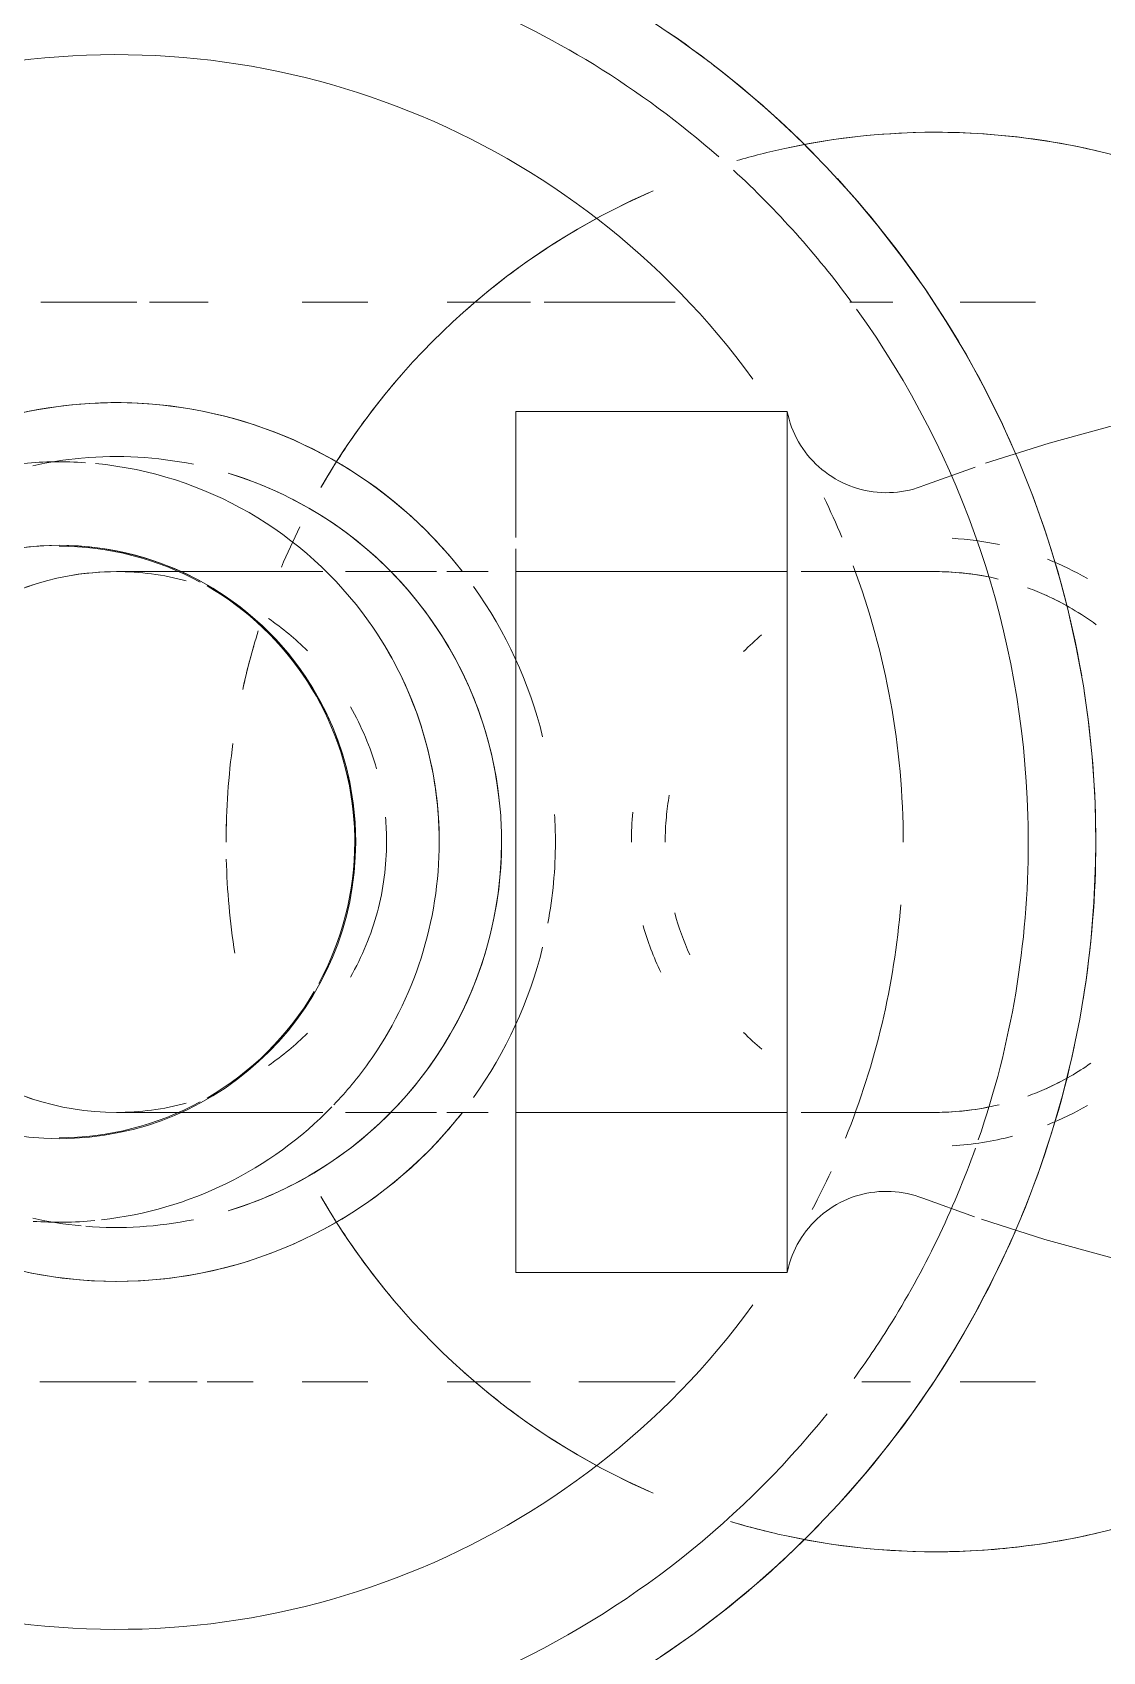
# Model space of a CAD drawing. Header units: millimetres. Extents: x -4000 to 187956, y -58990 to 162485.
# Drawn here: x 80508.56 to 80540.25, y 7498.22 to 7546.13 of the extents above; entities that cross this region are included whole.
import ezdxf

# ---------------------------------------------------------------- set-up
doc = ezdxf.new("R2010")
doc.units = ezdxf.units.MM
doc.layers.add('A-FLOR-PATT', color=8, linetype='Continuous', lineweight=13)
doc.layers.add('P-SANR-FIXT', color=6, linetype='Continuous', lineweight=9)

# ---------------------------------------------------------------- blocks, each defined once
blk = doc.blocks.new('C307 - C307-V815-0_000')
at = {"layer": 'P-SANR-FIXT', "color": 50}
for p, q in [((-15.976, -45.787), (-15.976, -48.012)), ((15.976, -48.012), (15.976, -45.787)), ((-8, -49.068), (-8, -49.241)), ((-8, -49.241), (-8, -49.447)), ((8, -49.242), (8, -49.069)), ((8, -49.448), (8, -49.242)), ((-8, -49.447), (-8, -49.686)), ((8, -49.687), (8, -49.448)), ((15.976, -50.928), (15.976, -49.488)), ((-15.976, -50.011), (-15.976, -51.283)), ((-8, -50.595), (-8, -50.961)), ((8, -52.24), (8, -51.785)), ((0, -53.14), (8.518, -53.14)), ((8.518, -53.14), (9.008, -53.14)), ((-15.976, -56.458), (-15.976, -60.332)), ((15.976, -59.308), (15.976, -56.458)), ((-15.976, -60.74), (-15.976, -63.203)), ((15.976, -63.203), (15.976, -60.74)), ((-15.976, -65.552), (-15.976, -67.495)), ((15.976, -67.495), (15.976, -65.552)), ((-9.877, -67.298), (-9.868, -67.283)), ((-8, -68.071), (-8, -67.363)), ((-8, -68.734), (-8, -68.071)), ((-8, -69.353), (-8, -68.734)), ((8, -68.965), (8, -69.567)), ((15.976, -70.316), (15.976, -68.949)), ((-8, -69.926), (-8, -69.353)), ((-8, -70.452), (-8, -69.926)), ((8, -69.567), (8, -70.123)), ((-15.976, -70.284), (-15.976, -72.015)), ((8, -70.123), (8, -70.633)), ((-8, -70.931), (-8, -70.452)), ((8, -70.633), (8, -71.094)), ((15.976, -72.038), (15.976, -70.609)), ((-8, -71.362), (-8, -70.931)), ((8, -71.094), (8, -71.506)), ((8, -71.506), (8, -71.87)), ((8, -71.87), (8, -72.184)), ((8, -72.184), (8, -72.447)), ((-15.976, -72.389), (-15.976, -75.238)), ((8, -72.447), (8, -72.659)), ((8, -72.659), (8, -72.821)), ((8, -72.821), (8, -72.931)), ((15.976, -75.266), (15.976, -72.412)), ((-7.998, -73.173), (-8, -73)), ((-7.985, -73.492), (-7.998, -73.173)), ((8, -73), (7.994, -73.32)), ((8, -72.931), (8, -72.99)), ((8, -72.99), (8, -73)), ((7.974, -73.639), (7.942, -73.958)), ((7.994, -73.32), (7.974, -73.639)), ((7.942, -73.958), (7.898, -74.275)), ((7.841, -74.589), (7.771, -74.902)), ((7.898, -74.275), (7.841, -74.589)), ((-7.639, -75.376), (-7.728, -75.069)), ((7.688, -75.211), (7.594, -75.517)), ((7.771, -74.902), (7.688, -75.211)), ((-7.538, -75.68), (-7.639, -75.376))]:
    blk.add_line(p, q, dxfattribs=at)
at = {"layer": 'P-SANR-FIXT', "color": 253}
for p, q in [((-10.535, -49.127), (-11.095, -47.572)), ((11.088, -47.597), (10.535, -49.127)), ((8, -50.963), (8, -50.597)), ((-12.74, -53.14), (-12.74, -61.173)), ((-12.74, -53.14), (0, -53.14)), ((0, -53.14), (8.518, -53.14)), ((9.008, -53.14), (12.74, -53.14)), ((12.74, -61.173), (12.74, -53.14)), ((-12.74, -61.173), (-9.008, -61.173)), ((-8.676, -61.173), (0, -61.173)), ((0, -61.173), (12.74, -61.173)), ((-8, -61.989), (-8, -63.218)), ((8, -63.218), (8, -61.989))]:
    blk.add_line(p, q, dxfattribs=at)
at = {"layer": 'P-SANR-FIXT', "color": 254}
for p, q in [((-8, -48.75), (-8, -48.822)), ((8, -48.823), (8, -48.75)), ((-10.415, -49.518), (-10.444, -49.402)), ((-10.39, -49.635), (-10.415, -49.518)), ((-10.37, -49.754), (-10.39, -49.635)), ((-8, -49.686), (-8, -49.957)), ((8, -49.959), (8, -49.687)), ((10.426, -49.47), (10.399, -49.587)), ((-10.34, -50.352), (-10.336, -50.232)), ((-8, -49.957), (-8, -50.261)), ((-8, -50.261), (-8, -50.595)), ((8, -50.262), (8, -49.959)), ((8, -50.597), (8, -50.262)), ((10.338, -50.303), (10.344, -50.423)), ((-10.362, -50.591), (-10.348, -50.472)), ((-10.348, -50.472), (-10.34, -50.352)), ((10.344, -50.423), (10.356, -50.542)), ((-8, -50.961), (-8, -51.357)), ((8, -51.359), (8, -50.963)), ((-8, -51.357), (-8, -51.783)), ((8, -51.785), (8, -51.359)), ((-8, -51.783), (-8, -52.238)), ((-8, -52.238), (-8, -52.721)), ((8, -52.724), (8, -52.24)), ((-10.475, -53.14), (-9.008, -53.14)), ((-9.008, -53.14), (0, -53.14)), ((-8, -52.721), (-8, -52.724)), ((-8, -53.14), (-8, -61.173)), ((8, -61.173), (8, -53.14)), ((8.518, -53.14), (9.008, -53.14)), ((-10.475, -61.173), (-9.008, -61.173)), ((-8.676, -61.173), (0, -61.173)), ((0, -61.173), (9.008, -61.173)), ((-8, -63.521), (-8, -66.214)), ((8, -66.214), (8, -63.521)), ((-8, -67.363), (-8, -66.891))]:
    blk.add_line(p, q, dxfattribs=at)
at = {"layer": 'P-SANR-FIXT', "color": 250, "flags": 128}
for points in [[(-11.205, -47.267), (-11.8, -45.383), (-12.319, -43.475), (-12.761, -41.549), (-13.126, -39.607), (-13.414, -37.651), (-13.622, -35.686), (-13.752, -33.713), (-13.803, -31.737), (-13.775, -29.761), (-13.668, -27.787), (-13.482, -25.82), (-13.218, -23.861), (-12.875, -21.914), (-12.455, -19.983), (-11.958, -18.07), (-11.385, -16.178), (-10.736, -14.311), (-10.014, -12.471), (-9.219, -10.662), (-8.41, -9)], [(8.41, -9), (9.272, -10.778), (10.063, -12.59), (10.781, -14.432), (11.424, -16.3), (11.993, -18.194), (12.485, -20.108), (12.9, -22.04), (13.237, -23.988), (13.497, -25.947), (13.678, -27.916), (13.779, -29.889), (13.802, -31.866), (13.746, -33.842), (13.611, -35.814), (13.397, -37.779), (13.105, -39.733), (12.735, -41.675), (12.287, -43.6), (11.763, -45.506), (11.163, -47.389)], [(0, -44), (-1.16, -44.023), (-2.318, -44.093), (-3.472, -44.209), (-4.62, -44.37), (-5.761, -44.578), (-6.893, -44.831), (-8.014, -45.129), (-9.122, -45.472), (-10.216, -45.859), (-11.293, -46.289), (-12.352, -46.762), (-13.392, -47.277), (-14.41, -47.833), (-15.404, -48.43), (-16.375, -49.065), (-17.319, -49.739), (-18.235, -50.45), (-19.122, -51.198), (-19.979, -51.98), (-20.803, -52.796), (-21.595, -53.644), (-22.351, -54.523), (-23.072, -55.431), (-23.757, -56.368), (-24.403, -57.331)], [(24.11, -56.885), (23.446, -55.933), (22.745, -55.01), (22.008, -54.114), (21.235, -53.249), (20.428, -52.416), (19.588, -51.616), (18.718, -50.849), (17.817, -50.119), (16.888, -49.424), (15.931, -48.768), (14.95, -48.15), (13.944, -47.572), (12.916, -47.035), (11.867, -46.539), (10.8, -46.086), (9.715, -45.676), (8.614, -45.309), (7.5, -44.987), (6.374, -44.709), (5.237, -44.477), (4.092, -44.29), (2.941, -44.15), (1.785, -44.055), (0.626, -44.007), (0, -44)]]:
    blk.add_lwpolyline(points, dxfattribs=at)
at = {"layer": 'P-SANR-FIXT', "color": 50, "flags": 128}
for points in [[(-8, -48.822), (-8, -48.928), (-8, -49.068)], [(8, -49.069), (8, -48.929), (8, -48.823)], [(8, -66.891), (8, -67.626), (8, -68.318), (8, -68.965)], [(-8, -72.075), (-8, -71.743), (-8, -71.362)], [(-8, -72.588), (-8, -72.357), (-8, -72.075)], [(-8, -73), (-8, -72.974), (-8, -72.897), (-8, -72.768), (-8, -72.588)], [(-7.92, -74.129), (-7.959, -73.811), (-7.985, -73.492)], [(-7.728, -75.069), (-7.804, -74.758), (-7.868, -74.445), (-7.92, -74.129)]]:
    blk.add_lwpolyline(points, dxfattribs=at)
at = {"layer": 'P-SANR-FIXT', "color": 253, "flags": 128}
for points in [[(-10.444, -49.402), (-10.479, -49.287), (-10.517, -49.173), (-10.535, -49.127)], [(10.535, -49.127), (10.494, -49.24), (10.458, -49.354), (10.426, -49.47)], [(-10.336, -50.232), (-10.337, -50.112), (-10.343, -49.992), (-10.354, -49.873), (-10.37, -49.754)], [(10.399, -49.587), (10.377, -49.705), (10.36, -49.824), (10.347, -49.943), (10.339, -50.063), (10.336, -50.183), (10.338, -50.303)], [(-12.74, -53.14), (-12.623, -53.114), (-12.507, -53.083), (-12.392, -53.048), (-12.279, -53.008), (-12.167, -52.963), (-12.058, -52.914), (-11.95, -52.861), (-11.845, -52.803), (-11.742, -52.742), (-11.642, -52.676), (-11.544, -52.606), (-11.449, -52.532), (-11.358, -52.455), (-11.269, -52.374), (-11.184, -52.29), (-11.102, -52.202), (-11.024, -52.111), (-10.949, -52.017), (-10.878, -51.92), (-10.811, -51.821), (-10.749, -51.718), (-10.69, -51.614), (-10.636, -51.507), (-10.586, -51.398), (-10.54, -51.287), (-10.499, -51.174), (-10.462, -51.06), (-10.43, -50.944), (-10.402, -50.827), (-10.38, -50.709), (-10.362, -50.591)], [(10.356, -50.542), (10.372, -50.661), (10.393, -50.779), (10.418, -50.896), (10.448, -51.012), (10.483, -51.127), (10.522, -51.241), (10.566, -51.352), (10.615, -51.462), (10.667, -51.57), (10.724, -51.676), (10.785, -51.779), (10.85, -51.88), (10.92, -51.978), (10.993, -52.073), (11.069, -52.165), (11.15, -52.254), (11.234, -52.34), (11.321, -52.422), (11.411, -52.501), (11.505, -52.576), (11.601, -52.648), (11.701, -52.715), (11.803, -52.778), (11.907, -52.838), (12.013, -52.893), (12.122, -52.944), (12.233, -52.99), (12.345, -53.032), (12.459, -53.069), (12.575, -53.102), (12.691, -53.13), (12.74, -53.14)]]:
    blk.add_lwpolyline(points, dxfattribs=at)
at = {"layer": 'P-SANR-FIXT', "color": 250}
for centre, radius, start, end in [((0, -48.75), 21, 132.1711, 192.2617), ((0, -48.75), 21, 347.7346, 47.8301), ((0, -73), 29, 80.7438, 90), ((0, -73), 29, 113.5891, 132.5977), ((0, -73), 29, 47.7883, 56.927), ((0, -73), 27, 54, 57.8953), ((0, -73), 29, 141.9068, 145.6926), ((0, -74.691), 11.25, 90, 125.5272), ((0, -74.691), 11.25, 54.4728, 90), ((0, -74.691), 11.25, 54.4728, 90), ((0, -74.691), 8.778, 90, 270), ((0, -74.691), 8.778, 270, 90)]:
    blk.add_arc(centre, radius, start, end, dxfattribs=at)
at = {"layer": 'P-SANR-FIXT', "color": 254}
for centre, radius, start, end in [((0, -48.75), 21, 162, 180), ((0, -48.75), 21, 360, 18), ((0, -48.75), 8, 24.1663, 30), ((0, -73), 27, 90, 91.6592), ((0, -48.75), 9, 3.1867, 14.6762), ((0, -48.75), 9, 167.8299, 176.8128), ((0, -48.75), 21, 181.6166, 192.2617), ((0, -48.75), 21, 347.7346, 358.3834), ((0, -73), 23.297, 90, 110.5363), ((0, -73), 23.297, 67.9166, 85.4271), ((0, -73), 13, 90, 93.5807), ((0, -73), 13, 79.3481, 90), ((0, -73), 13, 103.8621, 125.541), ((0, -73), 13, 54.459, 76.1379), ((0, -73), 11.405, 90, 94.4435), ((0, -73), 11.405, 90, 94.4435), ((0, -73), 13, 128.0306, 135), ((0, -73), 13, 48.8782, 51.9694), ((0, -73), 13, 135, 180), ((0, -73), 13, 0, 45), ((0, -73), 8, 75, 90), ((0, -73), 8, 105.6713, 120), ((0, -73), 8, 60, 75), ((0, -48.75), 21, 243.6405, 247.2076), ((0, -73), 11.405, 168.4708, 185.157), ((0, -73), 11.405, 168.4708, 185.157), ((0, -73), 11.405, 355.4687, 11.5292), ((0, -73), 11.405, 355.4687, 11.5292), ((0, -73), 13, 180, 217.0736), ((0, -73), 13, 315, 360), ((0, -73), 11.405, 185.2483, 192.5417), ((0, -73), 11.405, 185.2483, 192.5417), ((0, -73), 11.405, 347.4583, 354.7517), ((0, -73), 11.405, 347.4583, 354.7517)]:
    blk.add_arc(centre, radius, start, end, dxfattribs=at)
at = {"layer": 'P-SANR-FIXT', "color": 253}
for centre, radius, start, end in [((0, -73), 29, 90, 98.8503), ((0, -73), 29, 99.7524, 110.8304), ((0, -48.75), 9, 150, 158.3359), ((0, -48.75), 9, 21.6641, 30), ((0, -73), 29, 67.5504, 78.0334), ((0, -73), 27, 91.6592, 125.7325), ((0, -73), 27, 70.9451, 90), ((0, -73), 29, 56.927, 66.5614), ((0, -73), 27, 57.8953, 70.4069), ((0, -73), 27, 126.282, 137.4012), ((0, -73), 23.297, 112.7789, 115.9293), ((0, -73), 23.297, 62.1872, 65.2668), ((0, -73), 27, 23.6321, 51.2018), ((0, -73), 29, 25.2024, 45.8131), ((0, -73), 29, 134.5896, 141.9068), ((0, -48.75), 21, 192.2617, 196.2635), ((0, -48.75), 21, 343.2069, 347.7346), ((0, -73), 23.297, 126, 254.6892), ((0, -73), 23.297, 285.3108, 54), ((0, -73), 27, 138.6633, 158.1636), ((0, -48.75), 21, 203.4533, 240.0432), ((0, -48.75), 21, 299.9568, 336.5467), ((0, -73), 13, 103.8621, 125.541), ((0, -73), 13, 54.459, 76.1379), ((0, -73), 11.405, 94.4435, 163.1167), ((0, -73), 11.405, 94.4435, 163.1167), ((0, -73), 11.405, 16.8833, 90), ((0, -73), 11.405, 16.8833, 90), ((0, -73), 13, 128.0306, 217.0736), ((0, -73), 13, 311.1218, 51.9694), ((0, -74.691), 11.25, 90, 120), ((0, -74.691), 11.25, 125.5272, 174.5095), ((0, -74.691), 11.25, 125.5272, 174.5095), ((0, -74.691), 11.25, 46.3051, 54.4728), ((0, -74.691), 11.25, 46.3051, 54.4728), ((0, -74.691), 11.25, 6.4096, 45.8606), ((0, -74.691), 11.25, 6.4096, 45.8606), ((0, -74.691), 11.25, 356.0587, 5.3565), ((0, -74.691), 11.25, 356.0587, 5.3565), ((0, -74.691), 11.25, 176.0587, 185.3565), ((0, -74.691), 11.25, 176.0587, 185.3565)]:
    blk.add_arc(centre, radius, start, end, dxfattribs=at)
at = {"layer": 'P-SANR-FIXT', "color": 50}
for centre, radius, start, end in [((0, -48.75), 8, 150, 155.8337), ((0, -48.75), 8, 168.677, 180), ((0, -48.75), 8, 0, 11.323), ((0, -48.75), 21, 343.2069, 346.7618), ((0, -48.75), 8, 224.5681, 225), ((0, -48.75), 8, 315, 315.4319), ((0, -48.75), 8, 264.701, 270), ((0, -48.75), 9, 285.9391, 295.3524), ((0, -48.75), 21, 203.8664, 215.324), ((0, -48.75), 21, 324.676, 336.1336), ((0, -48.75), 9, 264.3693, 270), ((0, -73), 13, 90, 93.5807), ((0, -73), 13, 79.3481, 90), ((0, -48.75), 21, 216, 221.6819), ((0, -48.75), 21, 318.3181, 324), ((0, -73), 11.405, 94.4435, 149.9168), ((0, -73), 11.405, 90, 94.4435), ((0, -73), 11.405, 16.8833, 90), ((0, -73), 13, 45, 48.8782), ((0, -48.75), 21, 228.8012, 234), ((0, -48.75), 21, 306, 311.1988), ((0, -73), 8, 90, 95.299), ((0, -48.75), 21, 234.1915, 240.0432), ((0, -74.691), 8.75, 95.7916, 150), ((0, -74.691), 8.75, 90, 95.7916), ((0, -74.691), 8.75, 61.3908, 90), ((0, -48.75), 21, 299.9568, 305.8085), ((0, -73), 11.405, 150, 163.1167), ((0, -73), 8, 135, 145.7439), ((0, -74.691), 8.75, 30, 59.6398), ((0, -73), 8, 34.2561, 45), ((0, -48.75), 21, 243.6405, 247.2076), ((0, -48.75), 21, 252.6952, 257.5977), ((0, -48.75), 21, 253.9699, 257.5977), ((0, -48.75), 21, 262.024, 270), ((0, -48.75), 21, 267.8667, 270), ((0, -48.75), 21, 271.3902, 279.0148), ((0, -73), 11.405, 168.4708, 185.157), ((0, -74.691), 8.75, 151.523, 180), ((0, -74.691), 8.75, 360, 28.477), ((0, -73), 11.405, 355.4687, 11.5292), ((0, -73), 8, 165, 180), ((0, -73), 8, 360, 15), ((0, -73), 8, 180, 190.055), ((0, -73), 11.405, 185.2483, 192.5417), ((0, -73), 11.405, 347.4583, 354.7517), ((0, -73), 8, 198.0165, 220.6075), ((0, -73), 8, 319.3925, 341.9835)]:
    blk.add_arc(centre, radius, start, end, dxfattribs=at)
at = {"layer": 'P-SANR-FIXT', "color": 253}
blk.add_open_spline([(-6.427, -43.987), (-6.767, -44.446), (-7.058, -44.942), (-7.293, -45.462)], degree=3, dxfattribs=at)
blk.add_open_spline([(7.292, -45.461), (7.183, -45.219), (6.954, -44.771), (6.683, -44.347), (6.547, -44.153)], degree=3, knots=[-0.86500546, -0.86500546, -0.86500546, -0.86500546, -0.83333333, -0.80501324, -0.80501324, -0.80501324, -0.80501324], dxfattribs=at)
at = {"layer": 'P-SANR-FIXT', "color": 50}
for points in [[(-7.293, -45.462), (-7.375, -45.645), (-7.451, -45.83), (-7.519, -46.019)], [(7.517, -46.017), (7.449, -45.829), (7.374, -45.644), (7.292, -45.461)], [(-6.127, -53.894), (-5.971, -54.079), (-5.807, -54.258), (-5.635, -54.429)], [(5.634, -54.429), (5.808, -54.257), (5.973, -54.077), (6.13, -53.891)], [(2.1, -56.469), (2.524, -56.354), (2.939, -56.203), (3.339, -56.02)], [(-1.388, -56.629), (-1.171, -56.667), (-0.953, -56.696), (-0.734, -56.716)]]:
    blk.add_open_spline(points, degree=3, dxfattribs=at)
at = {"layer": 'P-SANR-FIXT', "color": 254}
for points in [[(-7.78, -46.888), (-7.926, -47.498), (-8, -48.124), (-8, -48.75)], [(8, -48.75), (8, -48.117), (7.923, -47.483), (7.773, -46.865)]]:
    blk.add_open_spline(points, degree=3, dxfattribs=at)
blk = doc.blocks.new('C307 - C307-V850-0_000')
at = {"layer": 'P-SANR-FIXT', "color": 50}
for p, q in [((-15.976, -45.787), (-15.976, -48.012)), ((15.976, -48.012), (15.976, -45.787)), ((-8, -48.822), (-8, -48.928)), ((8, -48.929), (8, -48.823)), ((-8, -48.928), (-8, -49.068)), ((-8, -49.068), (-8, -49.241)), ((-8, -49.241), (-8, -49.447)), ((8, -49.069), (8, -48.929)), ((8, -49.242), (8, -49.069)), ((8, -49.448), (8, -49.242)), ((-8, -49.447), (-8, -49.686)), ((8, -49.687), (8, -49.448)), ((15.976, -50.928), (15.976, -49.488)), ((-15.976, -50.011), (-15.976, -51.283)), ((-8, -50.595), (-8, -50.961)), ((8, -52.24), (8, -51.785)), ((0, -53.14), (8.518, -53.14)), ((8.518, -53.14), (9.008, -53.14)), ((-15.976, -56.458), (-15.976, -60.332)), ((15.976, -59.308), (15.976, -56.458)), ((-15.976, -60.74), (-15.976, -63.203)), ((15.976, -63.203), (15.976, -60.74)), ((-15.976, -65.552), (-15.976, -67.495)), ((15.976, -67.495), (15.976, -65.552)), ((8, -66.891), (8, -67.626)), ((-9.877, -67.298), (-9.868, -67.283)), ((-8, -68.071), (-8, -67.363)), ((8, -67.626), (8, -68.318)), ((-8, -68.734), (-8, -68.071)), ((8, -68.318), (8, -68.965)), ((-8, -69.353), (-8, -68.734)), ((8, -68.965), (8, -69.567)), ((15.976, -70.316), (15.976, -68.949)), ((-8, -69.926), (-8, -69.353)), ((-8, -70.452), (-8, -69.926)), ((8, -69.567), (8, -70.123)), ((-15.976, -70.284), (-15.976, -72.015)), ((8, -70.123), (8, -70.633)), ((-8, -70.931), (-8, -70.452)), ((8, -70.633), (8, -71.094)), ((15.976, -72.038), (15.976, -70.609)), ((-8, -71.362), (-8, -70.931)), ((-8, -71.743), (-8, -71.362)), ((8, -71.094), (8, -71.506)), ((-8, -72.075), (-8, -71.743)), ((8, -71.506), (8, -71.87)), ((-8, -72.357), (-8, -72.075)), ((8, -71.87), (8, -72.184)), ((8, -72.184), (8, -72.447)), ((-15.976, -72.389), (-15.976, -75.238)), ((-8, -72.588), (-8, -72.357)), ((-8, -72.768), (-8, -72.588)), ((-8, -72.897), (-8, -72.768)), ((8, -72.447), (8, -72.659)), ((8, -72.659), (8, -72.821)), ((8, -72.821), (8, -72.931)), ((15.976, -75.266), (15.976, -72.412)), ((-8, -72.974), (-8, -72.897)), ((-8, -73), (-8, -72.974)), ((-7.998, -73.173), (-8, -73)), ((-7.985, -73.492), (-7.998, -73.173)), ((8, -73), (7.994, -73.32)), ((8, -72.931), (8, -72.99)), ((8, -72.99), (8, -73)), ((-7.959, -73.811), (-7.985, -73.492)), ((7.974, -73.639), (7.942, -73.958)), ((7.994, -73.32), (7.974, -73.639)), ((-7.92, -74.129), (-7.959, -73.811)), ((-7.868, -74.445), (-7.92, -74.129)), ((7.942, -73.958), (7.898, -74.275)), ((-7.804, -74.758), (-7.868, -74.445)), ((7.841, -74.589), (7.771, -74.902)), ((7.898, -74.275), (7.841, -74.589)), ((-7.728, -75.069), (-7.804, -74.758)), ((-7.639, -75.376), (-7.728, -75.069)), ((7.688, -75.211), (7.594, -75.517)), ((7.771, -74.902), (7.688, -75.211)), ((-7.538, -75.68), (-7.639, -75.376))]:
    blk.add_line(p, q, dxfattribs=at)
at = {"layer": 'P-SANR-FIXT', "color": 253}
for p, q in [((-10.535, -49.127), (-11.095, -47.572)), ((11.088, -47.597), (10.535, -49.127)), ((8, -50.963), (8, -50.597)), ((-12.74, -53.14), (-12.74, -61.173)), ((-12.74, -53.14), (0, -53.14)), ((0, -53.14), (8.518, -53.14)), ((9.008, -53.14), (12.74, -53.14)), ((12.74, -61.173), (12.74, -53.14)), ((-12.74, -61.173), (-9.008, -61.173)), ((-8.676, -61.173), (0, -61.173)), ((0, -61.173), (12.74, -61.173)), ((-8, -61.989), (-8, -63.218)), ((8, -63.218), (8, -61.989))]:
    blk.add_line(p, q, dxfattribs=at)
at = {"layer": 'P-SANR-FIXT', "color": 254}
for p, q in [((-8, -48.75), (-8, -48.822)), ((8, -48.823), (8, -48.75)), ((10.426, -49.47), (10.399, -49.587)), ((-10.34, -50.352), (-10.336, -50.232)), ((-8, -50.261), (-8, -50.595)), ((8, -50.597), (8, -50.262)), ((8, -51.359), (8, -50.963)), ((8, -51.785), (8, -51.359)), ((8, -52.724), (8, -52.24)), ((-10.475, -53.14), (0, -53.14)), ((-8, -53.14), (-8, -61.173)), ((8, -61.173), (8, -53.14)), ((8.518, -53.14), (9.008, -53.14)), ((-10.475, -61.173), (-9.008, -61.173)), ((-8.676, -61.173), (0, -61.173)), ((0, -61.173), (9.008, -61.173)), ((-8, -63.521), (-8, -66.214)), ((8, -66.214), (8, -63.521)), ((-8, -67.363), (-8, -66.891))]:
    blk.add_line(p, q, dxfattribs=at)
at = {"layer": 'P-SANR-FIXT', "color": 250, "flags": 128}
for points in [[(-11.205, -47.267), (-11.8, -45.383), (-12.319, -43.475), (-12.761, -41.549), (-13.126, -39.607), (-13.414, -37.651), (-13.622, -35.686), (-13.752, -33.713), (-13.803, -31.737), (-13.775, -29.761), (-13.668, -27.787), (-13.482, -25.82), (-13.218, -23.861), (-12.875, -21.914), (-12.455, -19.983), (-11.958, -18.07), (-11.385, -16.178), (-10.736, -14.311), (-10.014, -12.471), (-9.219, -10.662), (-8.41, -9)], [(8.41, -9), (9.272, -10.778), (10.063, -12.59), (10.781, -14.432), (11.424, -16.3), (11.993, -18.194), (12.485, -20.108), (12.9, -22.04), (13.237, -23.988), (13.497, -25.947), (13.678, -27.916), (13.779, -29.889), (13.802, -31.866), (13.746, -33.842), (13.611, -35.814), (13.397, -37.779), (13.105, -39.733), (12.735, -41.675), (12.287, -43.6), (11.763, -45.506), (11.163, -47.389)], [(0, -44), (-1.16, -44.023), (-2.318, -44.093), (-3.472, -44.209), (-4.62, -44.37), (-5.761, -44.578), (-6.893, -44.831), (-8.014, -45.129), (-9.122, -45.472), (-10.216, -45.859), (-11.293, -46.289), (-12.352, -46.762), (-13.392, -47.277), (-14.41, -47.833), (-15.404, -48.43), (-16.375, -49.065), (-17.319, -49.739), (-18.235, -50.45), (-19.122, -51.198), (-19.979, -51.98), (-20.803, -52.796), (-21.595, -53.644), (-22.351, -54.523), (-23.072, -55.431), (-23.757, -56.368), (-24.403, -57.331)], [(24.11, -56.885), (23.446, -55.933), (22.745, -55.01), (22.008, -54.114), (21.235, -53.249), (20.428, -52.416), (19.588, -51.616), (18.718, -50.849), (17.817, -50.119), (16.888, -49.424), (15.931, -48.768), (14.95, -48.15), (13.944, -47.572), (12.916, -47.035), (11.867, -46.539), (10.8, -46.086), (9.715, -45.676), (8.614, -45.309), (7.5, -44.987), (6.374, -44.709), (5.237, -44.477), (4.092, -44.29), (2.941, -44.15), (1.785, -44.055), (0.626, -44.007), (0, -44)]]:
    blk.add_lwpolyline(points, dxfattribs=at)
at = {"layer": 'P-SANR-FIXT', "color": 253, "flags": 128}
for points in [[(-10.444, -49.402), (-10.479, -49.287), (-10.517, -49.173), (-10.535, -49.127)], [(10.535, -49.127), (10.494, -49.24), (10.458, -49.354), (10.426, -49.47)], [(-10.336, -50.232), (-10.337, -50.112), (-10.343, -49.992), (-10.354, -49.873), (-10.37, -49.754)], [(10.399, -49.587), (10.377, -49.705), (10.36, -49.824), (10.347, -49.943), (10.339, -50.063), (10.336, -50.183), (10.338, -50.303)], [(-12.74, -53.14), (-12.623, -53.114), (-12.507, -53.083), (-12.392, -53.048), (-12.279, -53.008), (-12.167, -52.963), (-12.058, -52.914), (-11.95, -52.861), (-11.845, -52.803), (-11.742, -52.742), (-11.642, -52.676), (-11.544, -52.606), (-11.449, -52.532), (-11.358, -52.455), (-11.269, -52.374), (-11.184, -52.29), (-11.102, -52.202), (-11.024, -52.111), (-10.949, -52.017), (-10.878, -51.92), (-10.811, -51.821), (-10.749, -51.718), (-10.69, -51.614), (-10.636, -51.507), (-10.586, -51.398), (-10.54, -51.287), (-10.499, -51.174), (-10.462, -51.06), (-10.43, -50.944), (-10.402, -50.827), (-10.38, -50.709), (-10.362, -50.591)], [(10.356, -50.542), (10.372, -50.661), (10.393, -50.779), (10.418, -50.896), (10.448, -51.012), (10.483, -51.127), (10.522, -51.241), (10.566, -51.352), (10.615, -51.462), (10.667, -51.57), (10.724, -51.676), (10.785, -51.779), (10.85, -51.88), (10.92, -51.978), (10.993, -52.073), (11.069, -52.165), (11.15, -52.254), (11.234, -52.34), (11.321, -52.422), (11.411, -52.501), (11.505, -52.576), (11.601, -52.648), (11.701, -52.715), (11.803, -52.778), (11.907, -52.838), (12.013, -52.893), (12.122, -52.944), (12.233, -52.99), (12.345, -53.032), (12.459, -53.069), (12.575, -53.102), (12.691, -53.13), (12.74, -53.14)]]:
    blk.add_lwpolyline(points, dxfattribs=at)
at = {"layer": 'P-SANR-FIXT', "color": 254, "flags": 128}
for points in [[(-10.37, -49.754), (-10.39, -49.635), (-10.415, -49.518), (-10.444, -49.402)], [(-8, -49.686), (-8, -49.957), (-8, -50.261)], [(8, -50.262), (8, -49.959), (8, -49.687)], [(10.338, -50.303), (10.344, -50.423), (10.356, -50.542)], [(-10.362, -50.591), (-10.348, -50.472), (-10.34, -50.352)], [(-8, -50.961), (-8, -51.357), (-8, -51.783)], [(-8, -51.783), (-8, -52.238), (-8, -52.721), (-8, -52.724)]]:
    blk.add_lwpolyline(points, dxfattribs=at)
at = {"layer": 'P-SANR-FIXT', "color": 250}
for centre, radius, start, end in [((0, -48.75), 21, 132.1711, 192.2617), ((0, -48.75), 21, 347.7346, 47.8301), ((0, -73), 29, 80.7438, 90), ((0, -73), 29, 113.5891, 132.5977), ((0, -73), 29, 47.7883, 56.927), ((0, -73), 27, 54, 57.8953), ((0, -73), 29, 141.9068, 145.6926), ((0, -74.691), 11.25, 90, 125.5272), ((0, -74.691), 11.25, 54.4728, 90), ((0, -74.691), 11.25, 54.4728, 90), ((0, -74.691), 8.778, 90, 270), ((0, -74.691), 8.778, 270, 90)]:
    blk.add_arc(centre, radius, start, end, dxfattribs=at)
at = {"layer": 'P-SANR-FIXT', "color": 254}
for centre, radius, start, end in [((0, -48.75), 21, 162, 180), ((0, -48.75), 21, 0, 18), ((0, -48.75), 8, 24.1663, 30), ((0, -73), 27, 90, 91.6592), ((0, -48.75), 9, 3.1867, 14.6762), ((0, -48.75), 9, 167.8299, 176.8128), ((0, -48.75), 21, 181.6166, 192.2617), ((0, -48.75), 21, 347.7346, 358.3834), ((0, -73), 23.297, 90, 110.5363), ((0, -73), 23.297, 67.9166, 85.4271), ((0, -73), 13, 90, 93.5807), ((0, -73), 13, 79.3481, 90), ((0, -73), 13, 103.8621, 125.541), ((0, -73), 13, 54.459, 76.1379), ((0, -73), 11.405, 90, 94.4435), ((0, -73), 11.405, 90, 94.4435), ((0, -73), 13, 128.0306, 135), ((0, -73), 13, 48.8782, 51.9694), ((0, -73), 13, 135, 180), ((0, -73), 13, 315, 45), ((0, -73), 8, 75, 90), ((0, -73), 8, 105.6713, 120), ((0, -73), 8, 60, 75), ((0, -48.75), 21, 243.6405, 247.2076), ((0, -73), 11.405, 168.4708, 185.157), ((0, -73), 11.405, 168.4708, 185.157), ((0, -73), 11.405, 355.4687, 11.5292), ((0, -73), 11.405, 355.4687, 11.5292), ((0, -73), 13, 180, 217.0736), ((0, -73), 11.405, 185.2483, 192.5417), ((0, -73), 11.405, 185.2483, 192.5417), ((0, -73), 11.405, 347.4583, 354.7517), ((0, -73), 11.405, 347.4583, 354.7517)]:
    blk.add_arc(centre, radius, start, end, dxfattribs=at)
at = {"layer": 'P-SANR-FIXT', "color": 253}
for centre, radius, start, end in [((0, -73), 29, 90, 98.8503), ((0, -73), 29, 99.7524, 110.8304), ((0, -48.75), 9, 150, 158.3359), ((0, -48.75), 9, 21.6641, 30), ((0, -73), 29, 67.5504, 78.0334), ((0, -73), 27, 91.6592, 125.7325), ((0, -73), 27, 70.9451, 90), ((0, -73), 29, 56.927, 66.5614), ((0, -73), 27, 57.8953, 70.4069), ((0, -73), 27, 126.282, 137.4012), ((0, -73), 23.297, 112.7789, 115.9293), ((0, -73), 23.297, 62.1872, 65.2668), ((0, -73), 27, 23.6321, 51.2018), ((0, -73), 29, 25.2024, 45.8131), ((0, -73), 29, 134.5896, 141.9068), ((0, -48.75), 21, 192.2617, 196.2635), ((0, -48.75), 21, 343.2069, 347.7346), ((0, -73), 23.297, 126, 254.6892), ((0, -73), 23.297, 285.3108, 54), ((0, -73), 27, 138.6633, 158.1636), ((0, -48.75), 21, 203.4533, 240.0432), ((0, -48.75), 21, 299.9568, 336.5467), ((0, -73), 13, 103.8621, 125.541), ((0, -73), 13, 54.459, 76.1379), ((0, -73), 11.405, 94.4435, 163.1167), ((0, -73), 11.405, 94.4435, 163.1167), ((0, -73), 11.405, 16.8833, 90), ((0, -73), 11.405, 16.8833, 90), ((0, -73), 13, 128.0306, 217.0736), ((0, -73), 13, 311.1218, 51.9694), ((0, -74.691), 11.25, 90, 120), ((0, -74.691), 11.25, 125.5272, 174.5095), ((0, -74.691), 11.25, 125.5272, 174.5095), ((0, -74.691), 11.25, 46.3051, 54.4728), ((0, -74.691), 11.25, 46.3051, 54.4728), ((0, -74.691), 11.25, 6.4096, 45.8606), ((0, -74.691), 11.25, 6.4096, 45.8606), ((0, -74.691), 11.25, 356.0587, 5.3565), ((0, -74.691), 11.25, 356.0587, 5.3565), ((0, -74.691), 11.25, 176.0587, 185.3565), ((0, -74.691), 11.25, 176.0587, 185.3565)]:
    blk.add_arc(centre, radius, start, end, dxfattribs=at)
at = {"layer": 'P-SANR-FIXT', "color": 50}
for centre, radius, start, end in [((0, -48.75), 8, 150, 155.8337), ((0, -48.75), 8, 168.677, 180), ((0, -48.75), 8, 0, 11.323), ((0, -48.75), 21, 343.2069, 346.7618), ((0, -48.75), 8, 224.5681, 225), ((0, -48.75), 8, 315, 315.4319), ((0, -48.75), 8, 264.701, 270), ((0, -48.75), 9, 285.9391, 295.3524), ((0, -48.75), 21, 203.8664, 215.324), ((0, -48.75), 21, 324.676, 336.1336), ((0, -48.75), 9, 264.3693, 270), ((0, -73), 13, 90, 93.5807), ((0, -73), 13, 79.3481, 90), ((0, -48.75), 21, 216, 221.6819), ((0, -48.75), 21, 318.3181, 324), ((0, -73), 11.405, 94.4435, 149.9168), ((0, -73), 11.405, 90, 94.4435), ((0, -73), 11.405, 30, 90), ((0, -73), 13, 45, 48.8782), ((0, -48.75), 21, 228.8012, 234), ((0, -48.75), 21, 306, 311.1988), ((0, -73), 8, 90, 95.299), ((0, -48.75), 21, 234.1915, 240.0432), ((0, -74.691), 8.75, 95.7916, 150), ((0, -74.691), 8.75, 90, 95.7916), ((0, -74.691), 8.75, 61.3908, 90), ((0, -48.75), 21, 299.9568, 305.8085), ((0, -73), 11.405, 150, 163.1167), ((0, -73), 8, 135, 145.7439), ((0, -74.691), 8.75, 30, 59.6398), ((0, -73), 8, 34.2561, 45), ((0, -73), 11.405, 16.8833, 30), ((0, -48.75), 21, 243.6405, 247.2076), ((0, -48.75), 21, 252.6952, 257.5977), ((0, -48.75), 21, 253.9699, 257.5977), ((0, -48.75), 21, 262.024, 270), ((0, -48.75), 21, 267.8667, 270), ((0, -48.75), 21, 271.3902, 279.0148), ((0, -73), 11.405, 168.4708, 185.157), ((0, -74.691), 8.75, 151.523, 180), ((0, -74.691), 8.75, 0, 28.477), ((0, -73), 11.405, 355.4687, 11.5292), ((0, -73), 8, 165, 180), ((0, -73), 8, 360, 15), ((0, -73), 8, 180, 190.055), ((0, -73), 11.405, 185.2483, 192.5417), ((0, -73), 11.405, 347.4583, 354.7517), ((0, -73), 8, 198.0165, 210), ((0, -73), 8, 330, 341.9835)]:
    blk.add_arc(centre, radius, start, end, dxfattribs=at)
at = {"layer": 'P-SANR-FIXT', "color": 253}
blk.add_open_spline([(-6.427, -43.987), (-6.767, -44.446), (-7.058, -44.942), (-7.293, -45.462)], degree=3, dxfattribs=at)
blk.add_open_spline([(7.292, -45.461), (7.183, -45.219), (6.954, -44.771), (6.683, -44.347), (6.547, -44.153)], degree=3, knots=[-0.86500546, -0.86500546, -0.86500546, -0.86500546, -0.83333333, -0.80501324, -0.80501324, -0.80501324, -0.80501324], dxfattribs=at)
at = {"layer": 'P-SANR-FIXT', "color": 50}
for points in [[(-7.293, -45.462), (-7.375, -45.645), (-7.451, -45.83), (-7.519, -46.019)], [(7.517, -46.017), (7.449, -45.829), (7.374, -45.644), (7.292, -45.461)], [(-6.127, -53.894), (-5.971, -54.079), (-5.807, -54.258), (-5.635, -54.429)], [(5.634, -54.429), (5.808, -54.257), (5.973, -54.077), (6.13, -53.891)], [(2.1, -56.469), (2.524, -56.354), (2.939, -56.203), (3.339, -56.02)], [(-1.388, -56.629), (-1.171, -56.667), (-0.953, -56.696), (-0.734, -56.716)]]:
    blk.add_open_spline(points, degree=3, dxfattribs=at)
at = {"layer": 'P-SANR-FIXT', "color": 254}
for points in [[(-7.78, -46.888), (-7.926, -47.498), (-8, -48.124), (-8, -48.75)], [(8, -48.75), (8, -48.117), (7.923, -47.483), (7.773, -46.865)]]:
    blk.add_open_spline(points, degree=3, dxfattribs=at)
blk = doc.blocks.new('CMF2_NHAXUONG_A_rvt-1-0_000')
at = {"layer": 'A-FLOR-PATT', "lineweight": 9}
h = blk.add_hatch(dxfattribs=at)
h.set_pattern_fill('FP_25', color=252, style=0, pattern_type=2)
h.set_pattern_definition([(89.998, (160159.3, 137898.8), (-600, 0.021), []), (179.998, (160159.3, 137898.8), (-0.021, -600), [])])
h.paths.add_polyline_path([(154749.885, 498.905), (160009.361, 498.905), (160009.253, 1898.495), (156700.319, 1898.502), (156700.429, 1498.542), (156600.36, 1498.542), (156600.355, 2298.535), (158059.007, 2298.535), (158058.95, 5748.613), (156099.885, 5748.433), (156099.885, 4399.903), (155999.885, 4399.903), (155999.885, 5748.487), (154749.885, 5748.543), (154749.885, 751.936)])
h.paths.add_polyline_path([(160209.304, 1748.67), (165509.359, 1749.398), (165509.051, 3698.263), (162659.146, 3698.263), (162659.146, 3548.445), (162459.146, 3548.445), (162459.145, 4948.703), (161059.263, 4948.825), (161059.26, 4898.283), (160209.362, 4898.913), (160209.254, 3698.445), (160859.147, 3698.445), (160859.147, 3498.445), (160209.147, 3498.445), (160209.289, 1919.983)])
h.paths.add_polyline_path([(158997.487, 2198.535), (159409.364, 2198.535), (159409.364, 3498.619), (158258.791, 3498.619), (158258.791, 2198.535), (158714.043, 2198.535)])
h.paths.add_polyline_path([(159280.912, 3698.445), (160009.147, 3698.445), (160009.147, 4898.728), (159959.048, 4898.641), (159959.853, 5848.631), (158258.554, 5848.622), (158258.554, 3698.445)])
h.paths.add_polyline_path([(83409.046, 5348.514), (85559.046, 5348.514), (85559.046, 6948.514), (83409.046, 6948.514), (83409.046, 5424.086)])
h.paths.add_polyline_path([(83209.258, 5348.602), (83209.258, 10108.828), (82009.258, 10108.828), (82009.258, 8808.828), (80984.258, 8808.828), (80984.046, 7248.514), (82234.046, 7248.514), (82234.046, 5348.602)])
h.paths.add_polyline_path([(80485.393, 6361.014), (80784.258, 6361.014), (80784.258, 8808.828), (79759.258, 8808.828), (79759.258, 10108.828), (78559.258, 10108.828), (78559.258, 6361.014), (79918.524, 6361.014)])
h.paths.add_polyline_path([(79959.258, 9008.828), (81809.258, 9008.828), (81809.258, 10208.828), (79959.258, 10208.828), (79959.258, 10096.236)])
h.paths.add_polyline_path([(5374.563, 15998.65), (5859.046, 15998.65), (5859.046, 18498.577), (509.048, 18498.577), (509.048, 17048.643), (4299.776, 17048.643), (4299.776, 15998.65), (5091.129, 15998.65)])
h.paths.add_polyline_path([(4409.041, 18698.577), (5959.046, 18698.577), (5959.046, 20998.578), (4409.041, 20998.578), (4409.041, 19440.536)])
h.paths.add_polyline_path([(509.048, 21198.577), (5859.046, 21198.578), (5859.046, 24898.283), (3969.26, 24898.283), (3969.26, 22848.578), (4609.26, 22848.578), (4609.26, 22743.94), (3769.26, 22743.94), (3769.26, 24698.746), (509.048, 24698.746), (509.048, 22798.578), (2129.26, 22798.578), (2129.26, 23198.57), (2229.26, 23198.57), (2229.26, 22398.578), (509.048, 22398.578), (509.048, 21776.61)])
h.paths.add_polyline_path([(4249.784, 73948.537), (5800.212, 73948.647), (5800.212, 76398.641), (4359.046, 76398.641), (4359.046, 76098.597), (509.26, 76098.685), (509.26, 73998.606), (4159.048, 73998.606), (4159.048, 74648.65), (4249.784, 74648.65), (4249.784, 74338.296)])
h.paths.add_polyline_path([(161750.212, 73948.538), (161750.212, 74640.013), (161850.206, 74640.013), (161850.309, 73998.606), (165509.368, 73998.694), (165509.368, 76098.685), (161659.474, 76098.597), (161659.474, 76398.641), (160200, 76398.641), (160200, 73948.649), (161548.409, 73948.552)])
h.paths.add_polyline_path([(161548.409, 76598.641), (161659.046, 76598.641), (161659.046, 78298.641), (160209.046, 78298.641), (160209.046, 76598.641)])
h.paths.add_polyline_path([(5091.129, 76598.641), (5809.477, 76598.641), (5809.477, 78298.641), (4359.477, 78298.641), (4359.477, 76598.641)])
h.paths.add_polyline_path([(160199.739, 78498.639), (161659.315, 78498.663), (161659.633, 78798.619), (165509.581, 78798.685), (165509.051, 80348.641), (161859.474, 80348.641), (161859.474, 80048.65), (161750, 80048.65), (161750, 80948.673), (160200.166, 80948.253), (160200.032, 80178.483)])
h.paths.add_polyline_path([(5709.477, 78498.641), (5709.477, 80948.283), (4249.997, 80948.283), (4249.997, 80299.284), (4149.786, 80299.284), (4149.786, 80348.641), (509.26, 80348.641), (508.939, 78798.685), (4159.156, 78798.597), (4159.477, 78498.641), (5091.129, 78498.641)])
h.paths.add_polyline_path([(86109.472, 132101.223), (86109.472, 133323.816), (84609.472, 133323.816), (84609.472, 132101.223)])
h.paths.add_polyline_path([(83259.472, 132200.855), (84409.472, 132200.855), (84409.472, 133523.816), (85259.472, 133523.816), (85259.26, 134848.409), (83259.472, 134848.409), (83259.472, 132740.168)])
h.paths.add_polyline_path([(87459.258, 132201.223), (87459.258, 134848.593), (85459.472, 134848.226), (85459.472, 133523.816), (86309.472, 133526.053), (86309.472, 132201.223), (86721.014, 132201.223)])
h.paths.add_polyline_path([(11209.154, 135098.741), (11209.049, 140698.728), (6109.258, 140698.728), (6109.258, 139698.738), (6059.047, 139698.738), (6059.045, 139098.68), (9550.261, 139098.701), (9550.258, 139498.686), (9650.258, 139498.686), (9650.263, 138698.694), (7959.614, 138698.694), (7959.613, 135098.747), (9859.048, 135098.754), (9859.048, 137148.744), (9259.048, 137148.744), (9259.048, 137348.744), (10059.048, 137348.744), (10059.048, 135098.753), (10759.871, 135098.746)])
h.paths.add_polyline_path([(156349.859, 135098.753), (156349.859, 136499.688), (156449.859, 136499.688), (156449.859, 135098.767), (158059.118, 135098.85), (158059.118, 138698.694), (156349.853, 138698.694), (156349.857, 139498.686), (156449.858, 139498.686), (156449.854, 139098.701), (159959.683, 139098.68), (159959.683, 140698.816), (154809.154, 140698.637), (154808.945, 135098.753)])
h.paths.add_polyline_path([(162549.789, 135998.603), (162549.79, 137398.747), (162659.049, 137398.747), (162659.049, 137248.798), (165509.378, 137248.816), (165509.632, 139448.496), (160159.474, 139448.496), (160159.474, 137398.747), (160750.212, 137398.747), (160750.212, 137298.747), (160149.79, 137298.747), (160149.79, 135998.826), (161548.409, 135998.696)])
h.paths.add_polyline_path([(3449.788, 135998.671), (5900.212, 135998.739), (5900.212, 137297.569), (5248.629, 137297.569), (5248.629, 137398.747), (5859.046, 137398.747), (5859.046, 139448.732), (509.359, 139448.732), (509.361, 137248.773), (3449.787, 137249.905), (3449.788, 136244.28)])
h.paths.add_polyline_path([(6059.046, 137398.747), (7159.62, 137398.747), (7159.62, 138698.694), (6059.046, 138698.694), (6059.046, 137412.318)])
h.paths.add_polyline_path([(158858.919, 137398.747), (159959.05, 137398.747), (159959.05, 138698.694), (158858.919, 138698.694), (158858.919, 137412.318)])
at = {"layer": 'P-SANR-FIXT', "color": 250, "lineweight": 9}
for name, rotation in [('C307 - C307-V815-0_000', 269.9999999999983), ('C307 - C307-V850-0_000', 269.9999999999976)]:
    blk.add_blockref(name, (80584.046, 7522.171), dxfattribs=dict(at, rotation=rotation))

msp = doc.modelspace()

# ---------------------------------------------------------------- block references
at = {"lineweight": 5}
msp.add_blockref('CMF2_NHAXUONG_A_rvt-1-0_000', (0, 0), dxfattribs=at)

doc.saveas('drawing.dxf')
